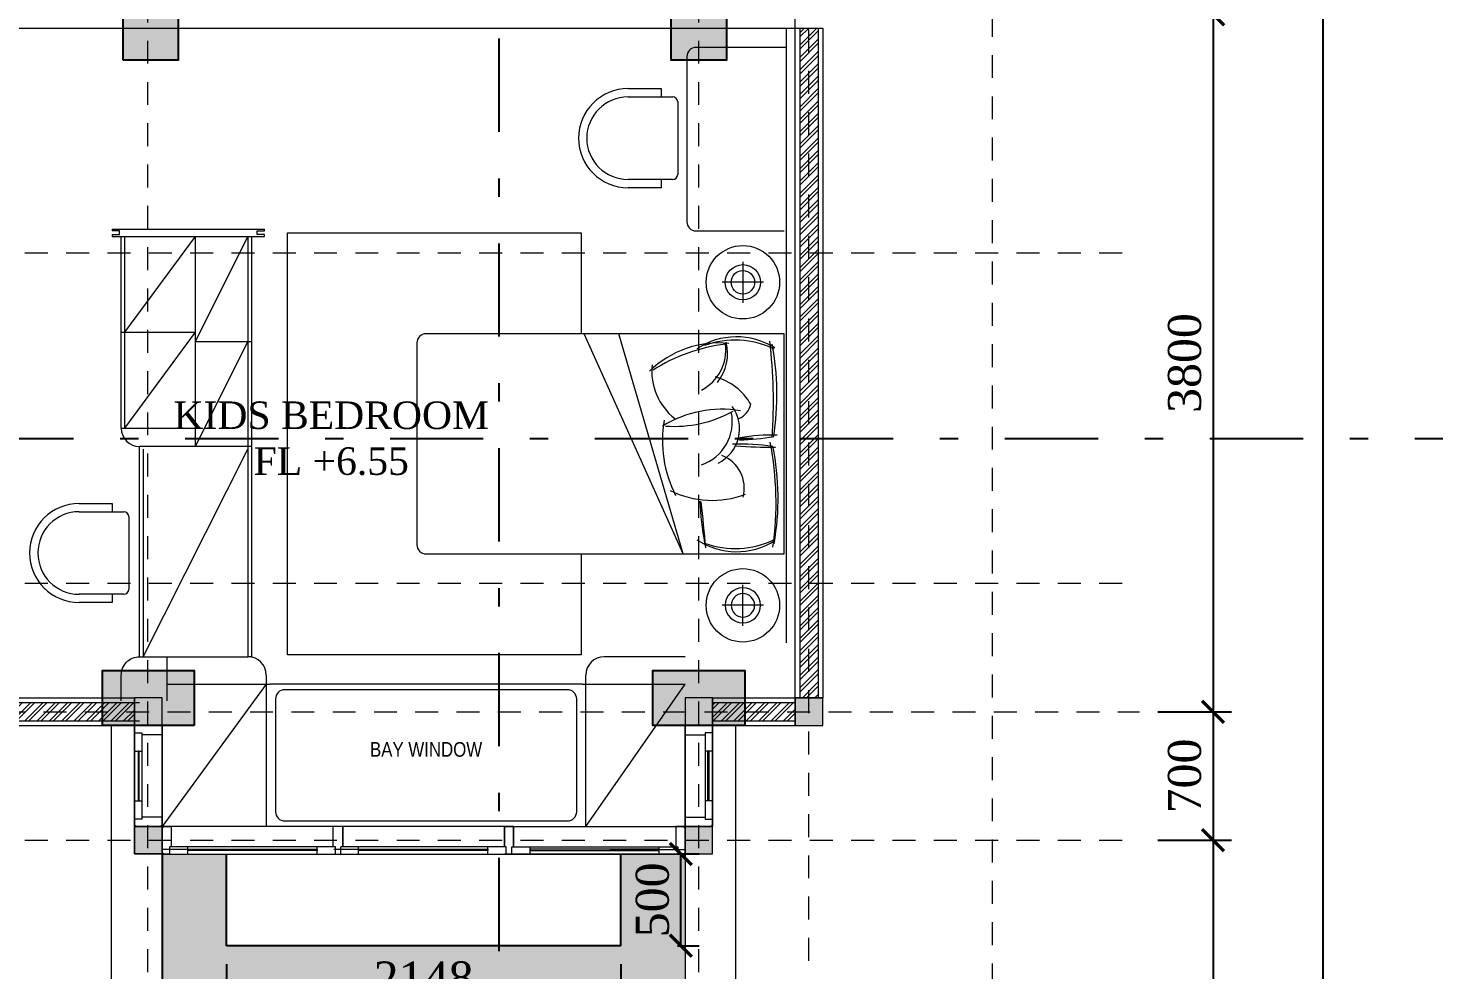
# Model space of a CAD drawing. Header units: millimetres. Extents: x -9564 to 494436, y -140371 to 4257.
# Drawn here: x 65 to 72.66, y 112.09 to 117.22 of the extents above; entities that cross this region are included whole.
import ezdxf
from ezdxf.enums import TextEntityAlignment as Align

# ---------------------------------------------------------------- set-up
doc = ezdxf.new("R2010")
doc.units = ezdxf.units.MM
doc.header["$MEASUREMENT"] = 0
for name, pattern in [('DASHDOTX2', [50.8, 25.4, -12.7, 0, -12.7]), ('DASHED2', [0.375, 0.25, -0.125]), ('HIDDEN2', [0.1875, 0.125, -0.0625]), ('SLD-Solid', [0])]:
    doc.linetypes.add(name, pattern=pattern)
doc.layers.get('DEFPOINTS').update_dxf_attribs({"lineweight": 18})
for name, color, linetype, lineweight in [('09-Arsiran', 8, 'Continuous', 5), ('28-Arsiran', 252, 'Continuous', 5), ('8', 8, 'Continuous', 5), ('AS', 8, 'HIDDEN2', 5), ('DIM', 1, 'Continuous', 5), ('DINDING', 1, 'Continuous', 20), ('DOOR OPENING', 4, 'SLD-Solid', 5), ('FURNITURE', 25, 'Continuous', 5), ('HATCH', 8, 'Continuous', 13), ('KOL', 5, 'Continuous', 18), ('TEXT 1', 210, 'Continuous', 5), ('XR-KOP A3_MOZART$0$A-TXTKOP', 3, 'Continuous', 5)]:
    doc.layers.add(name, color=color, linetype=linetype, lineweight=lineweight)
for name, color, linetype in [('1', 5, 'Continuous'), ('TEXT', 4, 'Continuous'), ('WALL', 90, 'Continuous')]:
    doc.layers.add(name, color=color, linetype=linetype)
doc.styles.add('Arial Narrow', font='ARIALN.TTF')
doc.styles.add('HAND', font='ROMAND.SHX', dxfattribs={"width": 0.8, "height": 250})
doc.styles.add('style1', font='times.ttf', dxfattribs={"height": 0.15})
doc.styles.add('style2', font='times.ttf', dxfattribs={"height": 0.18})
doc.styles.add('XR-KOP A3_MOZART$0$ROMAND', font='romand.shx', dxfattribs={"height": 2, "bigfont": 'bigfont.shx'})
doc.dimstyles.new('ISO-25', dxfattribs={"dimtxt": 0.18, "dimasz": 0.12, "dimexe": 0.1, "dimexo": 0.1, "dimgap": 0.0625, "dimtad": 1, "dimtoh": 1, "dimdec": 0, "dimlfac": 1000, "dimtxsty": 'style2', "dimblk": 'ARCHTICK', "dimcen": 0.15, "dimclrd": 1, "dimclre": 1, "dimclrt": 4, "dimadec": 0, "dimazin": 0, "dimtfac": 1, "dimtdec": 0, "dimtmove": 0, "dimatfit": 3, "dimldrblk": 'OBLIQUE', "dimfxl": 1, "dimarcsym": 0})
pattern_1 = [(45, (-224.555595, -137.640266), (-0.0336759605, 0.0336759605), []), (45, (-224.533144, -137.640266), (-0.0336759605, 0.0336759605), [])]

# ---------------------------------------------------------------- blocks, each defined once
blk = doc.blocks.new('as2')
at = {"layer": 'AS'}
for p, q in [((250.8148, 142.1088), (250.8148, 163.539)), ((253.8148, 142.1088), (253.8148, 163.539)), ((254.4148, 141.7201), (254.4148, 163.539)), ((255.4148, 142.0307), (255.4148, 163.539)), ((242.9446, 152.3275), (256.2148, 152.3275)), ((242.9446, 150.5275), (256.2148, 150.5275)), ((242.3711, 149.8275), (256.2148, 149.8275)), ((242.9446, 149.1275), (256.2148, 149.1275))]:
    blk.add_line(p, q, dxfattribs=at)
blk = doc.blocks.new('BED SINGLE')
at = {"layer": 'FURNITURE', "color": 8}
for q in [(161068.5, 3604.1), (161258.1, 3604.1)]:
    blk.add_line((161607.7, 2404.1), q, dxfattribs=at)
at = {"layer": 'FURNITURE'}
blk.add_lwpolyline([(162158.2, 2404.1), (162158.2, 3604.1), (160208.2, 3604.1, 0.414214), (160158.2, 3554.1), (160158.2, 2454.1, 0.414214), (160208.2, 2404.1)], format="xyb", close=True, dxfattribs=at)
for centre, radius, start, end in [((161802.2, 3015.6), 538.3, 84.18704, 134.47313), ((161899, 3198.3), 388.7, 57.50996, 123.83359), ((161592.6, 3497.6), 257.6, 321.91879, 13.67035), ((160647, 3270.5), 1471.8, 351.13119, 10.82827), ((161770.6, 3401.6), 333.8, 174.31868, 231.27219), ((161697.7, 3057), 323, 30.2878, 74.59824), ((161871.6, 3242.5), 107.5, 291.67931, 347.8243), ((161820.3, 2567.5), 624.8, 80.80231, 121.34581), ((161706.6, 3085.9), 208.2, 296.15787, 35.83294), ((162156, 3022.8), 661.1, 170.33696, 206.94617), ((161899.1, 1497.8), 1505.1, 82.44671, 90.84642), ((161913.1, 4061.8), 1035.5, 270.06595, 280.46987), ((160690.7, 2707.5), 1434.3, 350.04253, 11.3525), ((161749, 2761.9), 192.1, 345.63481, 68.57053), ((161765.7, 3208.8), 512.8, 243.49737, 290.69743), ((163167.1, 2742.4), 1468.9, 181.9492, 190.96491), ((161899, 2804.5), 388.7, 236.16641, 302.49004)]:
    blk.add_arc(centre, radius, start, end, dxfattribs=at)
at = {"layer": 'FURNITURE', "color": 8}
for centre, radius, start, end in [((161947.4, 2619.5), 933.6, 96.69659, 122.61963), ((161591.9, 3516.9), 248.9, 297.99994, 6.84592), ((161891.8, 3089.4), 480.3, 63.86674, 110.31636), ((159282, 3236), 2817.3, 355.96988, 6.68539), ((161560.2, 3758.6), 659.5, 265.85031, 298.95445), ((161627.2, 3124.7), 248.4, 289.16577, 11.95874), ((162115.9, 5897.9), 2912.9, 265.66883, 269.89372), ((162086.7, 2106.6), 945.5, 87.95533, 100.41101), ((160358.2, 2681.6), 1755.6, 352.10301, 10.89074), ((150141.1, 1409.6), 11635.5, 5.06479, 6.30469), ((161891.8, 2913.5), 480.3, 249.68364, 296.13326)]:
    blk.add_arc(centre, radius, start, end, dxfattribs=at)
blk = doc.blocks.new('CHAIR')
at = {"layer": 'FURNITURE', "ltscale": 2}
for p, q in [((163128.8, 25021.5), (163128.8, 25417.5)), ((163155.8, 25444.5), (163398.8, 25444.5)), ((163218.8, 25444.5), (163218.8, 25489.5)), ((163218.8, 25489.5), (163398.8, 25489.5)), ((163398.8, 24994.5), (163155.8, 24994.5)), ((163218.8, 24949.5), (163218.8, 24994.5)), ((163398.8, 24949.5), (163218.8, 24949.5))]:
    blk.add_line(p, q, dxfattribs=at)
for centre, radius, start, end in [((163155.8, 25417.5), 27, 90, 180), ((163398.8, 25219.5), 270, 270, 90), ((163398.8, 25219.5), 225, 270, 90), ((163155.8, 25021.5), 27, 180, 270)]:
    blk.add_arc(centre, radius, start, end, dxfattribs=at)
blk = doc.blocks.new('TABLE LAMP')
at = {"layer": 'FURNITURE', "color": 8}
for p, q in [((164710.9, 22180.7), (164710.9, 21956.7)), ((164822.9, 22068.7), (164598.9, 22068.7))]:
    blk.add_line(p, q, dxfattribs=at)
for radius in [96, 64]:
    blk.add_circle((164710.9, 22068.7), radius, dxfattribs=at)
blk = doc.blocks.new('KOLOM PRAKTIS')
at = {"layer": 'HATCH'}
h = blk.add_hatch(color=256, dxfattribs=at)
h.dxf.hatch_style = 1
h.paths.add_polyline_path([(-75, 75), (-75, -75), (75, -75), (75, 75)])
at = {"layer": 'KOL'}
blk.add_lwpolyline([(-75, -75), (75, -75), (75, 75), (-75, 75)], close=True, dxfattribs=at)
blk = doc.blocks.new('_ArchTick')
at = {"color": 0, "linetype": 'ByBlock', "const_width": 0.15}
blk.add_lwpolyline([(-0.5, -0.5), (0.5, 0.5)], dxfattribs=at)
blk = doc.blocks.new('*D338')
at = {"layer": 'DEFPOINTS', "color": 0, "transparency": 16777216}
for p in [(294.3685, 159.5224), (294.3685, 155.7224), (294.7687, 155.7224)]:
    blk.add_point(p, dxfattribs=at)
at = {"layer": 'DIM', "color": 1, "lineweight": -2, "transparency": 16777216}
for p, q in [((294.4685, 159.5224), (294.8687, 159.5224)), ((294.7687, 159.5224), (294.7687, 155.7224)), ((294.4685, 155.7224), (294.8687, 155.7224))]:
    blk.add_line(p, q, dxfattribs=at)
at = {"layer": 'DIM', "color": 1, "lineweight": -2, "transparency": 16777216, "xscale": 0.12, "yscale": 0.12, "zscale": 0.12}
for p, rotation in [((294.7687, 159.5224), 90), ((294.7687, 155.7224), 270)]:
    blk.add_blockref('_ArchTick', p, dxfattribs=dict(at, rotation=rotation))
at = {"layer": 'DIM', "color": 4, "transparency": 16777216, "insert": (294.6146, 157.6224), "char_height": 0.18, "attachment_point": 5, "rotation": 90, "style": 'style2'}
blk.add_mtext('3800', dxfattribs=at)
blk = doc.blocks.new('_Oblique')
at = {"color": 0, "linetype": 'ByBlock', "lineweight": -2}
blk.add_line((-0.5, -0.5), (0.5, 0.5), dxfattribs=at)
blk = doc.blocks.new('*D339')
at = {"layer": 'DEFPOINTS', "color": 0, "transparency": 16777216}
for p in [(294.3685, 155.7224), (294.3685, 155.0224), (294.7687, 155.0224)]:
    blk.add_point(p, dxfattribs=at)
at = {"layer": 'DIM', "color": 1, "lineweight": -2, "transparency": 16777216}
for p, q in [((294.4685, 155.7224), (294.8687, 155.7224)), ((294.7687, 155.7224), (294.7687, 155.0224)), ((294.4685, 155.0224), (294.8687, 155.0224))]:
    blk.add_line(p, q, dxfattribs=at)
at = {"layer": 'DIM', "color": 1, "lineweight": -2, "transparency": 16777216, "xscale": 0.12, "yscale": 0.12, "zscale": 0.12}
for p, rotation in [((294.7687, 155.7224), 90), ((294.7687, 155.0224), 270)]:
    blk.add_blockref('_ArchTick', p, dxfattribs=dict(at, rotation=rotation))
at = {"layer": 'DIM', "color": 4, "transparency": 16777216, "insert": (294.6144, 155.3724), "char_height": 0.18, "attachment_point": 5, "rotation": 90, "style": 'style2'}
blk.add_mtext('700', dxfattribs=at)
blk = doc.blocks.new('*D346')
at = {"layer": 'DEFPOINTS', "color": 0, "transparency": 16777216}
for p in [(294.3685, 155.0224), (294.3685, 151.0724), (294.7687, 151.0724)]:
    blk.add_point(p, dxfattribs=at)
at = {"layer": 'DIM', "color": 1, "lineweight": -2, "transparency": 16777216}
for p, q in [((294.4685, 155.0224), (294.8687, 155.0224)), ((294.7687, 155.0224), (294.7687, 151.0724)), ((294.4685, 151.0724), (294.8687, 151.0724))]:
    blk.add_line(p, q, dxfattribs=at)
at = {"layer": 'DIM', "color": 1, "lineweight": -2, "transparency": 16777216, "xscale": 0.12, "yscale": 0.12, "zscale": 0.12}
for p, rotation in [((294.7687, 155.0224), 90), ((294.7687, 151.0724), 270)]:
    blk.add_blockref('_ArchTick', p, dxfattribs=dict(at, rotation=rotation))
at = {"layer": 'DIM', "color": 4, "transparency": 16777216, "insert": (294.6144, 153.0474), "char_height": 0.18, "attachment_point": 5, "rotation": 90, "style": 'style2'}
blk.add_mtext('3950', dxfattribs=at)
blk = doc.blocks.new('*D347')
at = {"layer": 'DEFPOINTS', "color": 0, "transparency": 16777216}
for p in [(294.7687, 168.8724), (295.3687, 168.8724), (294.7687, 151.0724)]:
    blk.add_point(p, dxfattribs=at)
at = {"layer": 'DIM', "color": 1, "lineweight": -2, "transparency": 16777216}
for p, q in [((294.8687, 168.8724), (295.4687, 168.8724)), ((295.3687, 151.0724), (295.3687, 168.8724)), ((294.8687, 151.0724), (295.4687, 151.0724))]:
    blk.add_line(p, q, dxfattribs=at)
at = {"layer": 'DIM', "color": 1, "lineweight": -2, "transparency": 16777216, "xscale": 0.12, "yscale": 0.12, "zscale": 0.12}
for p, rotation in [((295.3687, 168.8724), 90), ((295.3687, 151.0724), 270)]:
    blk.add_blockref('_ArchTick', p, dxfattribs=dict(at, rotation=rotation))
at = {"layer": 'DIM', "color": 4, "transparency": 16777216, "insert": (295.2144, 159.9724), "char_height": 0.18, "attachment_point": 5, "rotation": 90, "style": 'style2'}
blk.add_mtext('17800', dxfattribs=at)
blk = doc.blocks.new('pot2')
at = {"layer": '1', "linetype": 'DASHDOTX2', "ltscale": 0.02}
for points in [[(170.5051, 148.8386), (170.8821, 148.8386), (170.8821, 171.6414), (170.5051, 171.6414)], [(160.243, 157.5886), (160.243, 157.2115), (176.6346, 157.2115), (176.6346, 157.5886)]]:
    blk.add_lwpolyline(points, dxfattribs=at)
blk = doc.blocks.new('*D334')
at = {"color": 1, "lineweight": -2, "transparency": 16777216}
for p, q in [((291.6924, 154.9474), (291.8111, 154.9474)), ((291.7111, 154.4474), (291.7111, 154.9474)), ((291.6924, 154.4474), (291.8111, 154.4474))]:
    blk.add_line(p, q, dxfattribs=at)
at = {"layer": 'DEFPOINTS', "color": 0, "transparency": 16777216}
for p in [(291.5924, 154.9474), (291.7111, 154.9474), (291.5924, 154.4474)]:
    blk.add_point(p, dxfattribs=at)
at = {"color": 1, "lineweight": -2, "transparency": 16777216, "xscale": 0.12, "yscale": 0.12, "zscale": 0.12}
for p, rotation in [((291.7111, 154.9474), 90), ((291.7111, 154.4474), 270)]:
    blk.add_blockref('_ArchTick', p, dxfattribs=dict(at, rotation=rotation))
at = {"color": 4, "transparency": 16777216, "insert": (291.5571, 154.6974), "char_height": 0.18, "attachment_point": 5, "rotation": 90, "style": 'style2'}
blk.add_mtext('500', dxfattribs=at)
blk = doc.blocks.new('*D335')
at = {"color": 1, "lineweight": -2, "transparency": 16777216}
for p, q in [((289.2365, 154.3474), (289.2365, 154.0165)), ((291.384, 154.3474), (291.384, 154.0165)), ((291.384, 154.1165), (289.2365, 154.1165))]:
    blk.add_line(p, q, dxfattribs=at)
at = {"layer": 'DEFPOINTS', "color": 0, "transparency": 16777216}
for p in [(289.2365, 154.4474), (291.384, 154.4474), (289.2365, 154.1165)]:
    blk.add_point(p, dxfattribs=at)
at = {"color": 1, "lineweight": -2, "transparency": 16777216, "xscale": 0.12, "yscale": 0.12, "zscale": 0.12, "rotation": 180}
blk.add_blockref('_ArchTick', (289.2365, 154.1165), dxfattribs=at)
at = {"color": 1, "lineweight": -2, "transparency": 16777216, "xscale": 0.12, "yscale": 0.12, "zscale": 0.12}
blk.add_blockref('_ArchTick', (291.384, 154.1165), dxfattribs=at)
at = {"color": 4, "transparency": 16777216, "insert": (290.3103, 154.2705), "char_height": 0.18, "attachment_point": 5, "style": 'style2'}
blk.add_mtext('2148', dxfattribs=at)
blk = doc.blocks.new('kolom1')
at = {"true_color": 0x636466}
h = blk.add_hatch(dxfattribs=at)
h.set_pattern_fill('ANGLE', color=251)
h.set_pattern_definition([(0, (0, 0), (0, 6.985), [5.08, -1.905]), (90, (0, 0), (-6.985, 4e-16), [5.08, -1.905])])
h.paths.add_polyline_path([(201.3116, -20.5135), (201.6116, -20.5135), (201.6116, -20.0135), (201.3116, -20.0135)])
h = blk.add_hatch(color=251, dxfattribs=at)
h.dxf.hatch_style = 1
h.paths.add_polyline_path([(201.6116, -20.0135), (201.3116, -20.0135), (201.3116, -20.5135), (201.6116, -20.5135)])
blk.add_lwpolyline([(201.6116, -20.0135), (201.6116, -20.5135), (201.3116, -20.5135), (201.3116, -20.0135)], close=True)
blk = doc.blocks.new('KL3')
for p, rotation in [((555.5743, -336.8957), 180), ((374.3637, -118.8956), 270), ((377.3612, -118.8956), 270)]:
    blk.add_blockref('kolom1', p, dxfattribs=dict(rotation=rotation))
blk.add_blockref('kolom1', (155.6361, -296.3687))
blk = doc.blocks.new('fim4')
at = {"layer": 'DIM'}
for base, p1, p2, picture, middle in [((295.3687, 168.8724), (294.7687, 151.0724), (294.7687, 168.8724), '*D347', (295.2144, 159.9724)), ((294.7687, 155.7224), (294.3685, 159.5224), (294.3685, 155.7224), '*D338', (294.6146, 157.6224)), ((294.7687, 155.0224), (294.3685, 155.7224), (294.3685, 155.0224), '*D339', (294.6144, 155.3724)), ((294.7687, 151.0724), (294.3685, 155.0224), (294.3685, 151.0724), '*D346', (294.6144, 153.0474))]:
    dim = blk.add_linear_dim(base=base, p1=p1, p2=p2, angle=90, dimstyle='ISO-25', dxfattribs=at)
    dim.commit()
    dim.dimension.update_dxf_attribs({"geometry": picture, "text_midpoint": middle})
blk = doc.blocks.new('A$C2a879c63')
at = {"layer": '09-Arsiran'}
h = blk.add_hatch(dxfattribs=at)
h.set_pattern_fill('AR-CONC', color=256, scale=0.001)
h.set_pattern_definition([(50, (-169.42427, -143.53514), (0.18218467, -0.015939086), [0.01905, -0.20955]), (355, (-169.42427, -143.53514), (-0.03524342, 0.19105685), [0.01524, -0.16764058]), (100.451445, (-169.40909, -143.53647), (0.14694125, 0.17511775), [0.01619001, -0.17809024]), (46.1842, (-169.42427, -143.48434), (0.27107904, -0.04204233), [0.028575, -0.314325]), (96.63556, (-169.40168, -143.48785), (0.23740413, 0.24742612), [0.02428502, -0.2671356]), (351.18415, (-169.42427, -143.48434), (0.23740413, 0.24742612), [0.02285997, -0.25145973]), (21, (-169.39887, -143.49704), (0.15161439, -0.1022652), [0.01905, -0.20955]), (326, (-169.39887, -143.49704), (0.06180203, 0.18418797), [0.01524, -0.16764]), (71.451445, (-169.38624, -143.50557), (0.21341642, 0.08192277), [0.01619001, -0.17808994]), (37.5, (-169.42427, -143.535144), (0.003088603, 0.084555039), [0, -0.165608, 0, -0.17018, 0, -0.168275]), (7.5, (-169.42427, -143.53514), (0.066819663, 0.100180575), [0, -0.097028, 0, -0.161798, 0, -0.064135]), (327.5, (-169.48091, -143.535144), (0.135590595, -0.005728744), [0, -0.0635, 0, -0.19812, 0, -0.26289]), (317.5, (-169.50631, -143.53514), (0.14812918, 0.02542649), [0, -0.08255, 0, -0.131572, 0, -0.18669])])
h.paths.add_polyline_path([(94.9986, 10.9123), (94.9986, 11.4122), (94.6486, 11.4122), (94.6486, 7.5373), (97.4961, 7.5373), (97.4961, 11.4122), (97.1461, 11.4122), (97.1461, 10.9123)])
at = {"layer": '28-Arsiran'}
h = blk.add_hatch(dxfattribs=at)
h.set_pattern_fill('ANSI32', color=256, scale=0.005)
h.set_pattern_definition(pattern_1)
h.paths.add_polyline_path([(98.2211, 12.2622), (98.1211, 12.2622), (98.1211, 15.9123), (98.2211, 15.9123)])
h = blk.add_hatch(dxfattribs=at)
h.set_pattern_fill('ANSI32', color=256, scale=0.005)
h.set_pattern_definition(pattern_1)
h.paths.add_polyline_path([(94.4986, 12.1372), (94.4986, 12.2372), (93.7248, 12.2372), (93.7248, 12.1372)])
h = blk.add_hatch(dxfattribs=at)
h.set_pattern_fill('ANSI32', color=256, scale=0.005)
h.set_pattern_definition([(45, (-224.555595, -137.865266), (-0.0336759605, 0.0336759605), []), (45, (-224.533144, -137.865266), (-0.0336759605, 0.0336759605), [])])
h.paths.add_polyline_path([(98.0961, 12.1372), (98.0961, 12.2372), (97.6461, 12.2372), (97.6461, 12.1372)])
for p, q in [((94.6486, 11.4122), (94.6486, 7.5373)), ((94.9986, 10.9123), (94.9986, 11.4122)), ((97.1461, 10.9123), (97.1461, 11.4122)), ((97.1461, 10.9123), (94.9986, 10.9123))]:
    blk.add_line(p, q)
at = {"layer": '8'}
for p, q in [((98.1211, 15.9123), (98.1211, 12.2622)), ((98.2211, 15.9123), (98.2211, 12.2622)), ((93.7248, 12.2372), (94.5261, 12.2372)), ((97.6461, 12.2372), (98.0961, 12.2372)), ((93.7248, 12.1372), (94.5261, 12.1372)), ((97.6461, 12.1372), (98.0961, 12.1372)), ((95.0586, 11.4373), (94.6536, 11.4373)), ((95.9886, 11.4373), (95.5836, 11.4373)), ((97.0861, 11.4373), (97.4911, 11.4373))]:
    blk.add_line(p, q, dxfattribs=at)
at = {"layer": '8', "transparency": 33554687}
for p, q in [((94.416, 14.8073), (94.376, 14.8073)), ((94.376, 14.7873), (94.416, 14.7873)), ((94.416, 14.7873), (94.416, 14.8073)), ((94.4261, 13.7323), (94.4261, 14.7773)), ((94.4461, 13.7323), (94.4461, 14.7773)), ((94.4461, 14.2548), (94.8311, 14.7773)), ((94.8311, 13.6323), (94.8311, 14.7773)), ((94.8311, 14.2048), (95.1161, 14.7773)), ((95.1661, 14.7873), (95.1661, 14.8073)), ((95.1661, 14.8073), (95.2061, 14.8073)), ((95.2061, 14.7873), (95.1661, 14.7873)), ((95.2061, 14.8073), (95.2061, 14.8173)), ((95.2061, 14.7773), (95.2061, 14.7873)), ((94.4261, 14.2548), (94.8311, 14.2548)), ((94.4461, 13.7323), (94.8311, 14.2548)), ((94.8311, 14.2048), (95.1361, 14.2048)), ((94.8311, 13.6323), (95.1161, 14.2048)), ((94.4261, 13.7323), (94.8311, 13.7323)), ((94.5261, 12.4873), (94.5261, 13.6323)), ((95.1361, 13.6323), (94.5261, 13.6323)), ((94.5261, 13.6323), (94.5261, 13.6323)), ((94.6761, 12.2473), (94.6761, 12.4873)), ((95.1361, 12.4873), (95.1161, 12.4873)), ((97.4961, 12.4873), (97.0561, 12.4873)), ((95.2161, 12.3873), (95.2161, 12.3373)), ((96.9361, 12.3373), (97.4961, 12.3373)), ((96.9561, 12.3373), (96.9561, 12.3873)), ((96.9561, 11.5622), (96.9561, 12.3373)), ((96.9561, 11.5622), (97.4961, 12.3373))]:
    blk.add_line(p, q, dxfattribs=at)
at = {"layer": '8', "linetype": 'DASHED2', "ltscale": 10, "transparency": 33554559}
for p, q in [((94.5461, 13.6172), (94.5461, 12.4873)), ((94.5461, 12.4873), (95.1161, 13.6172))]:
    blk.add_line(p, q, dxfattribs=at)
at = {"layer": '8', "linetype": 'Continuous', "transparency": 33554687}
for p, q in [((94.5261, 12.4873), (95.1161, 12.4873)), ((95.2161, 12.3373), (94.6486, 11.5622)), ((94.6761, 12.3373), (95.2361, 12.3373)), ((95.2161, 12.3373), (95.2161, 11.5622)), ((96.9361, 12.3373), (95.2361, 12.3373)), ((94.6486, 12.1122), (94.6486, 11.4122))]:
    blk.add_line(p, q, dxfattribs=at)
at = {"layer": '8', "transparency": 33554687}
for points in [[(98.0461, 15.8073), (97.5561, 15.8073, 0.414214), (97.5061, 15.7573), (97.5061, 14.8573, 0.414214), (97.5561, 14.8073), (98.0361, 14.8073)], [(94.4261, 12.2473), (94.4261, 12.3873, -0.414214), (94.5261, 12.4873)]]:
    blk.add_lwpolyline(points, format="xyb", dxfattribs=at)
blk.add_lwpolyline([(95.3161, 11.5923), (96.8561, 11.5923, 0.414214), (96.9061, 11.6423), (96.9061, 12.2573, 0.414214), (96.8561, 12.3073), (95.3161, 12.3073, 0.414214), (95.2661, 12.2573), (95.2661, 11.6423, 0.414214)], format="xyb", close=True, dxfattribs=at)
for centre in [(97.8111, 14.5273), (97.8111, 12.7673)]:
    blk.add_circle(centre, 0.2, dxfattribs=at)
for centre, start, end in [((94.5261, 13.7323), 180, 270), ((95.1161, 12.3873), 0, 90), ((97.0561, 12.3873), 90, 180)]:
    blk.add_arc(centre, 0.1, start, end, dxfattribs=at)
at = {"layer": 'DINDING'}
for points in [[(93.6361, 15.9123), (98.0961, 15.9123), (98.0961, 16.0623), (93.6361, 16.0623)], [(98.2461, 15.9123), (98.2461, 12.2622), (98.0961, 12.2622), (98.0961, 15.9123)], [(93.7248, 12.1122), (94.4986, 12.1122), (94.4986, 12.2622), (93.7248, 12.2622)], [(97.6461, 12.1122), (98.0961, 12.1122), (98.0961, 12.2622), (97.6461, 12.2622)], [(94.4986, 12.1122), (94.4986, 11.5622), (94.6486, 11.5622), (94.6486, 12.1122)], [(94.6486, 12.1122), (94.6486, 11.5622), (94.4986, 11.5622), (94.4986, 12.1122)], [(97.6461, 12.1122), (97.6461, 11.5622), (97.4961, 11.5622), (97.4961, 12.1122)]]:
    blk.add_lwpolyline(points, close=True, dxfattribs=at)
at = {"layer": 'DINDING', "linetype": 'Continuous', "transparency": 33554687}
blk.add_lwpolyline([(97.7711, 12.1122), (97.7711, 7.3373), (94.3736, 7.3373), (94.3736, 12.1122)], dxfattribs=at)
blk.add_lwpolyline([(94.6486, 11.4122), (97.4961, 11.4122), (97.4961, 7.5373), (94.6486, 7.5373)], close=True, dxfattribs=at)
at = {"layer": 'DOOR OPENING', "linetype": 'Continuous'}
for p, q in [((94.4986, 12.1122), (94.4986, 12.1122)), ((97.6461, 12.1122), (97.6461, 12.1122)), ((94.6486, 12.0623), (94.5386, 12.0623)), ((97.4961, 12.0623), (97.6061, 12.0623)), ((94.6486, 11.5623), (94.4986, 11.5622)), ((94.6486, 11.5622), (94.6486, 11.4122)), ((95.6324, 11.5622), (95.6324, 11.4522)), ((96.5123, 11.5622), (96.5123, 11.4522)), ((96.5623, 11.5622), (96.5623, 11.4522)), ((97.4961, 11.5622), (97.4961, 11.4122)), ((97.4961, 11.5623), (97.6461, 11.5622)), ((95.6324, 11.4122), (95.6324, 11.4122)), ((96.5123, 11.4122), (96.5123, 11.4122))]:
    blk.add_line(p, q, dxfattribs=at)
at = {"layer": 'DOOR OPENING', "linetype": 'Continuous', "transparency": 33554687}
for p, q in [((94.4986, 12.0723), (94.5386, 12.0723)), ((94.5386, 12.0723), (94.5386, 11.6022)), ((97.6461, 12.0723), (97.6061, 12.0723)), ((97.6061, 12.0723), (97.6061, 11.6022)), ((94.4986, 11.9722), (94.5386, 11.9722)), ((97.6461, 11.9722), (97.6061, 11.9722)), ((94.4986, 11.6022), (94.4986, 11.7022)), ((94.4986, 11.7022), (94.5386, 11.7022)), ((97.6461, 11.7022), (97.6061, 11.7022)), ((97.6461, 11.6022), (97.6461, 11.7022)), ((95.5924, 11.4522), (94.6886, 11.4522)), ((94.6886, 11.4122), (94.7886, 11.4122)), ((94.7886, 11.4122), (94.7886, 11.4522)), ((95.4924, 11.4122), (95.4924, 11.4522)), ((95.5924, 11.4122), (95.5924, 11.4522)), ((95.6186, 11.4122), (95.7186, 11.4122)), ((96.5223, 11.4522), (95.6224, 11.4522)), ((95.6224, 11.4122), (95.6224, 11.4522)), ((95.7186, 11.4122), (95.7186, 11.4522)), ((96.4223, 11.4122), (96.4223, 11.4522)), ((96.5223, 11.4122), (96.5223, 11.4522)), ((96.5523, 11.4122), (96.5523, 11.4522)), ((96.5523, 11.4522), (97.4561, 11.4522)), ((96.6523, 11.4122), (96.6523, 11.4522)), ((97.3561, 11.4122), (97.3561, 11.4522)), ((97.4561, 11.4122), (97.3561, 11.4122))]:
    blk.add_line(p, q, dxfattribs=at)
for points in [[(94.4986, 12.1122), (94.6486, 12.1123), (94.6486, 11.5623), (94.4986, 11.5622), (94.4986, 12.1122), (94.4986, 12.1122)], [(97.6461, 12.1122), (97.4961, 12.1123), (97.4961, 11.5623), (97.6461, 11.5622), (97.6461, 12.1122), (97.6461, 12.1122)], [(95.6324, 11.4522), (95.6324, 11.5622), (94.6486, 11.5622), (94.6486, 11.4122), (95.6324, 11.4122), (95.6324, 11.4122)], [(96.5623, 11.4522), (96.5623, 11.5622), (95.5786, 11.5622), (95.5786, 11.4522)], [(96.5123, 11.4522), (96.5123, 11.5622), (97.4961, 11.5622), (97.4961, 11.4122), (96.5123, 11.4122), (96.5123, 11.4122)], [(95.5786, 11.4122), (96.5623, 11.4122), (96.5623, 11.4122)]]:
    blk.add_lwpolyline(points, dxfattribs=at)
for points in [[(94.5186, 11.7022), (94.5243, 11.7022), (94.5243, 11.9722), (94.5186, 11.9722)], [(97.6261, 11.7022), (97.6204, 11.7022), (97.6204, 11.9722), (97.6261, 11.9722)], [(94.7886, 11.4322), (94.7886, 11.4379), (95.4924, 11.4379), (95.4924, 11.4322)], [(95.7186, 11.4322), (95.7186, 11.4379), (96.4223, 11.4379), (96.4223, 11.4322)], [(97.3561, 11.4322), (97.3561, 11.4379), (96.6523, 11.4379), (96.6523, 11.4322)]]:
    blk.add_lwpolyline(points, close=True, dxfattribs=at)
at = {"layer": 'DOOR OPENING', "linetype": 'Continuous'}
for points in [[(94.5386, 11.6122), (94.5386, 11.6022), (94.4986, 11.6022), (94.4986, 11.5672), (94.5036, 11.5672), (94.5036, 11.5622), (94.6436, 11.5623), (94.6436, 11.5673), (94.6486, 11.5673), (94.6486, 11.6123)], [(94.6986, 11.4522), (94.6886, 11.4522), (94.6886, 11.4122), (94.6536, 11.4122), (94.6536, 11.4173), (94.6486, 11.4173), (94.6486, 11.5573), (94.6536, 11.5573), (94.6536, 11.5622), (94.6986, 11.5622)], [(97.4461, 11.4522), (97.4561, 11.4522), (97.4561, 11.4122), (97.4911, 11.4122), (97.4911, 11.4173), (97.4961, 11.4173), (97.4961, 11.5573), (97.4911, 11.5573), (97.4911, 11.5622), (97.4461, 11.5622)], [(97.6061, 11.6122), (97.6061, 11.6022), (97.6461, 11.6022), (97.6461, 11.5672), (97.6411, 11.5672), (97.6411, 11.5622), (97.5011, 11.5623), (97.5011, 11.5673), (97.4961, 11.5673), (97.4961, 11.6123)]]:
    blk.add_lwpolyline(points, close=True, dxfattribs=at)
at = {"layer": 'FURNITURE', "linetype": 'Continuous', "transparency": 33554687}
for p, q in [((98.0461, 15.9123), (98.0461, 12.5623)), ((94.376, 14.8173), (95.2061, 14.8173)), ((94.376, 14.8173), (94.376, 14.8073)), ((94.376, 14.7873), (94.376, 14.7773)), ((94.376, 14.7773), (95.2061, 14.7773)), ((95.1161, 14.7773), (95.1161, 12.4873)), ((95.1361, 14.7773), (95.1361, 12.4873))]:
    blk.add_line(p, q, dxfattribs=at)
blk.add_lwpolyline([(96.931, 13.0473), (96.931, 12.4973), (95.331, 12.4973), (95.331, 14.7973), (96.931, 14.7973), (96.931, 14.2473)], dxfattribs=at)
for name, p in [('pot2', (-74.3974, -143.5351)), ('fim4', (-194.3974, -143.5351)), ('KL3', (-259.5266, 332.6194))]:
    blk.add_blockref(name, p)
at = {"layer": 'DINDING'}
blk.add_blockref('as2', (-156.2437, -137.6403), dxfattribs=at)
at = {"layer": 'FURNITURE', "linetype": 'Continuous', "transparency": 33554687, "yscale": 0.001, "zscale": 0.001, "rotation": 180}
for name, p, xscale in [('CHAIR', (260.5849, 40.5318), 0.001), ('CHAIR', (257.5959, 38.2718), 0.001), ('TABLE LAMP', (-66.8998, 34.8359), -0.001)]:
    blk.add_blockref(name, p, dxfattribs=dict(at, xscale=xscale))
at = {"layer": 'FURNITURE', "linetype": 'Continuous', "transparency": 33554687, "xscale": 0.001, "yscale": 0.001, "zscale": 0.001}
for name, p in [('TABLE LAMP', (-66.8998, -7.5414)), ('BED SINGLE', (-64.1221, 10.6431))]:
    blk.add_blockref(name, p, dxfattribs=at)
at = {"layer": 'WALL', "transparency": 33554687, "yscale": 0.001, "zscale": 0.001}
for p, xscale in [((94.5736, 12.1873), 0.001), ((97.5711, 12.1873), 0.001), ((98.1711, 12.1873), 0.001), ((94.5736, 11.4873), 0.001), ((94.5736, 11.4873), -0.001), ((97.5711, 11.4873), 0.001)]:
    blk.add_blockref('KOLOM PRAKTIS', p, dxfattribs=dict(at, xscale=xscale))
at = {"color": 4, "style": 'HAND'}
for tag, height, rotation, p in [('DRY.WASHER', 0.054, 0, (11.9366, 24.9122)), ('PATIO', 0.135, 0, (20.9666, 21.5696)), ('GENSET', 0.135, 0, (18.2157, 17.1045)), ('PLANTERBOX', 0.135, 90, (22.169, 13.2959)), ('PLANTERBOX', 0.135, 0, (18.5224, 11.5633)), ('PATIO', 0.135, 0, (400.0395, 10.821)), ('CARPORT', 0.135, 0, (12.157, 9.7744)), ('CARPORT', 0.135, 0, (20.6202, 9.7744))]:
    blk.add_attdef(tag, text='', height=height, rotation=rotation, dxfattribs=at).set_placement(p, align=Align.MIDDLE)
at = {"layer": 'TEXT', "insert": (95.5697, 13.6764), "char_height": 0.15, "width": 3.201421, "attachment_point": 5, "style": 'style1'}
blk.add_mtext('\\A1;KIDS BEDROOM\\PFL +6.55', dxfattribs=at)
at = {"layer": 'TEXT 1', "transparency": 33554687, "style": 'Arial Narrow'}
blk.add_text('BAY WINDOW', height=0.08, dxfattribs=at).set_placement((95.7806, 11.9422))
at = {"layer": 'XR-KOP A3_MOZART$0$A-TXTKOP', "style": 'XR-KOP A3_MOZART$0$ROMAND'}
for tag, p in [('1:200', (37.0468, 3.1879)), ('1:100', (79.0468, 3.1879)), ('1:100', (121.0468, 3.1879)), ('1:100', (163.0468, 3.1879)), ('1:100', (205.0468, 3.1879)), ('1:100', (247.0468, 3.1879)), ('1:100', (289.0468, 3.1879)), ('1:100', (331.0468, 3.1879)), ('1:100', (373.0468, 3.1879)), ('1:100', (415.0468, 3.1879)), ('1:100', (457.0468, 3.1879)), ('1:100', (499.0468, 3.1879))]:
    blk.add_attdef(tag, text='', height=0.1296, dxfattribs=at).set_placement(p, align=Align.MIDDLE)
dim = blk.add_linear_dim(base=(97.4732, 11.4122), p1=(97.3544, 10.9123), p2=(97.3544, 11.4122), angle=90, dimstyle='ISO-25')
dim.commit()
dim.dimension.update_dxf_attribs({"geometry": '*D334', "text_midpoint": (97.4732, 11.1622), "dimtype": 128, "insert": (-194.2379, -143.5351)})
dim = blk.add_linear_dim(base=(94.9985951, 10.5813401), p1=(97.1460952, 10.9122502), p2=(94.9985951, 10.9122502), dimstyle='ISO-25')
dim.commit()
dim.dimension.update_dxf_attribs({"geometry": '*D335', "text_midpoint": (96.0723451, 10.7353974), "insert": (-194.2379387, -143.5351441)})

msp = doc.modelspace()

# ---------------------------------------------------------------- block references
msp.add_blockref('A$C2a879c63', (-28.9148, 101.3058))

doc.saveas('drawing.dxf')
